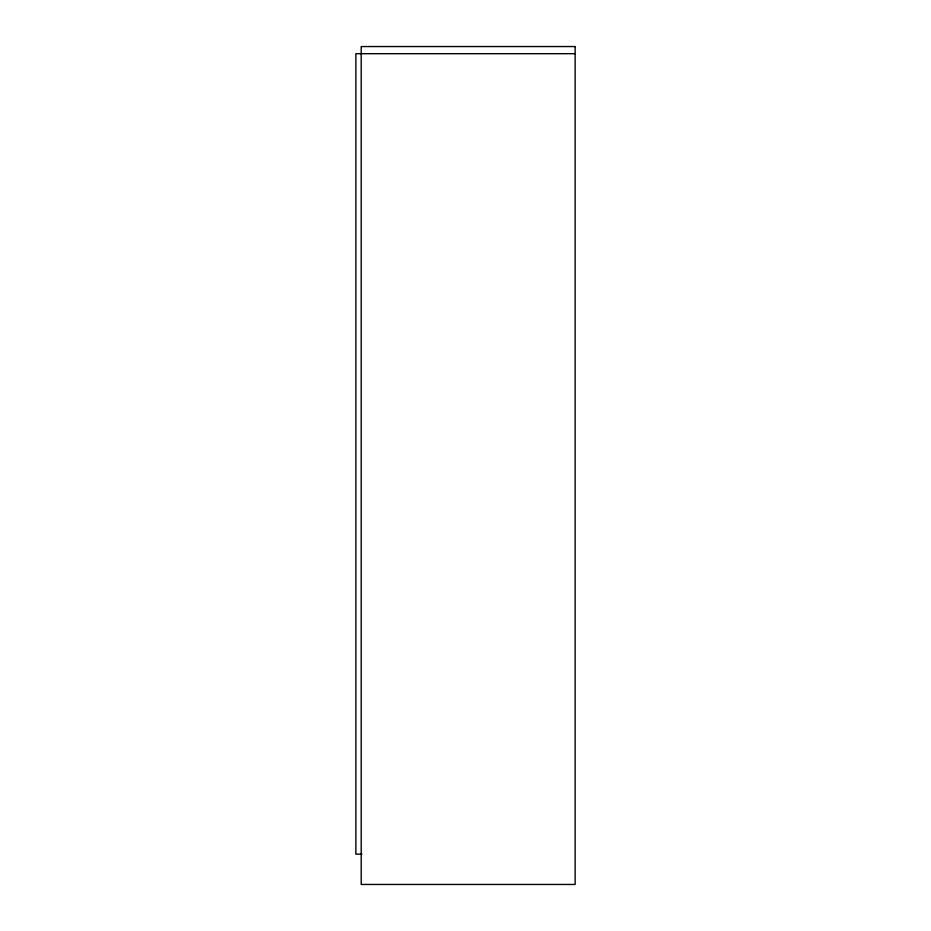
<?xml version="1.0" encoding="UTF-8"?>
<svg xmlns="http://www.w3.org/2000/svg" width="931" height="931" viewBox="0 0 931 931"><rect width="100%" height="100%" fill="white"/><g stroke="black" fill="none" stroke-linecap="round" stroke-linejoin="round"><path stroke-width="1.4" d="M575.137 53.684L355.863 53.684L355.863 854.146L361.926 854.146M575.137 46.55L361.205 46.55L361.205 884.45L575.137 884.45L575.137 46.55"/></g></svg>
